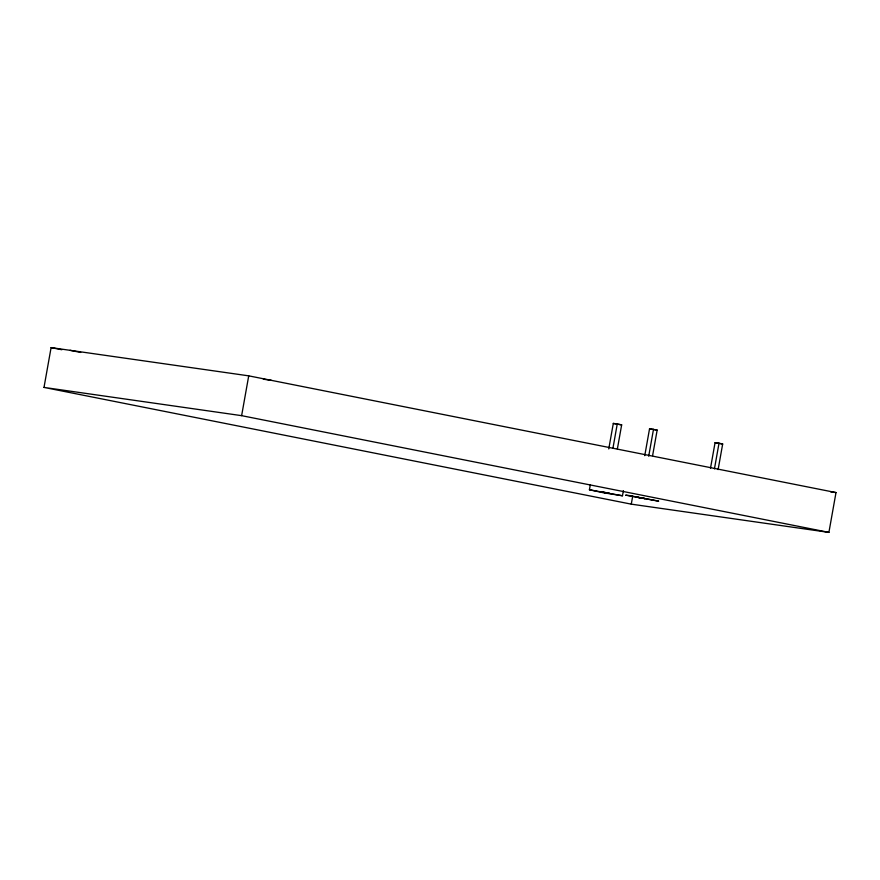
<?xml version="1.0" encoding="UTF-8"?>
<svg xmlns="http://www.w3.org/2000/svg" width="880" height="880" viewBox="0 0 880 880"><rect width="100%" height="100%" fill="white"/><g stroke="black" fill="none" stroke-linecap="round" stroke-linejoin="round"><path stroke-width="1.32" d="M44 387.42L51.095 347.611L248.721 375.848L836 492.58L828.905 532.389L631.279 504.152L44 387.42L241.626 415.657L828.905 532.389M241.626 415.657L248.721 375.848M623.381 490.677L622.468 495.77L603.746 492.822L589.424 489.775L590.326 484.682M608.762 448.932L613.305 423.412L621.665 424.853L617.353 449.031M612.953 448.151L617.254 423.973M631.279 504.152L632.698 496.188M644.754 455.664L649.539 428.791L657.162 430.089L652.608 455.609M648.703 456.225L653.488 429.352M710.49 468.314L715.055 442.695L719.004 443.256L722.678 443.993L718.113 469.612M714.439 468.875L719.004 443.256M589.424 489.775L622.468 495.77M621.665 424.853L613.305 423.412M657.162 430.089L649.539 428.791M722.678 443.993L715.055 442.695M263.34 379.203L271.48 380.369M830.577 491.81L836 492.58M70.015 350.317L80.729 352.44M51.095 347.611L61.864 349.745M628.947 495.528L625.636 495.154L658.691 501.16L628.947 495.528M605.055 492.481L601.106 491.92L609.455 493.361L605.055 492.481M641.289 497.871L637.329 497.299L644.952 498.597L641.289 497.871"/></g></svg>
